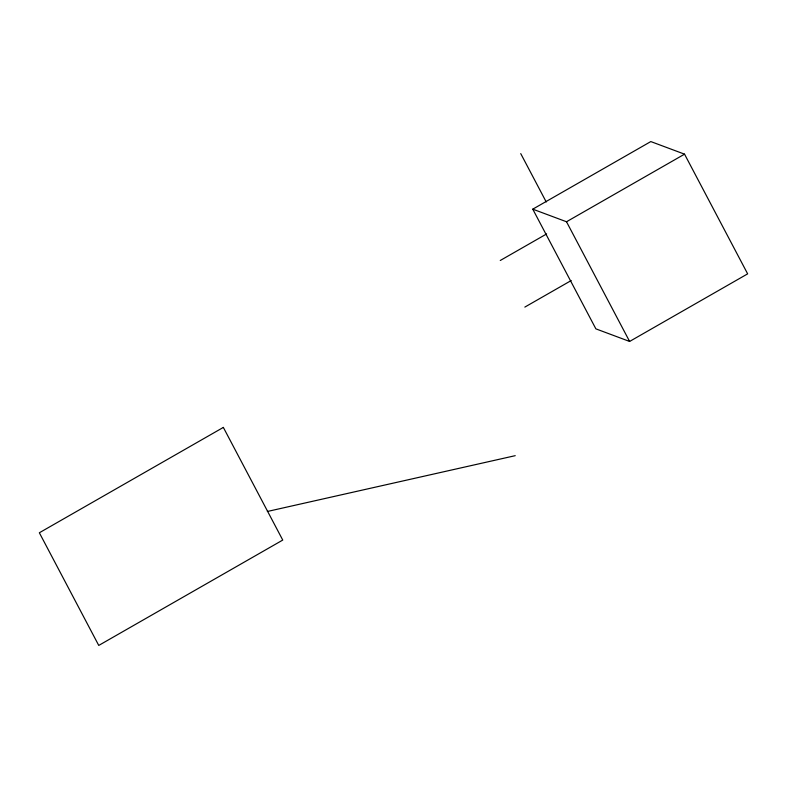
<?xml version="1.0" encoding="UTF-8"?>
<svg xmlns="http://www.w3.org/2000/svg" width="787" height="787" viewBox="0 0 787 787"><rect width="100%" height="100%" fill="white"/><g stroke="black" fill="none" stroke-linecap="round" stroke-linejoin="round"><path stroke-width="1.18" d="M532.769 209.165L650.81 141.571L684.542 154.163L747.65 273.856L629.61 341.45L595.877 328.858L532.769 209.165L566.502 221.757L629.61 341.45M566.502 221.757L684.542 154.163M500.257 260.487L546.631 233.936M524.831 307.097L571.205 280.546M267.344 511.481L515.229 455.673M520.738 153.613L546.237 201.974M223.351 427.41L39.35 532.769L98.749 645.429L282.749 540.069L223.351 427.41"/></g></svg>
